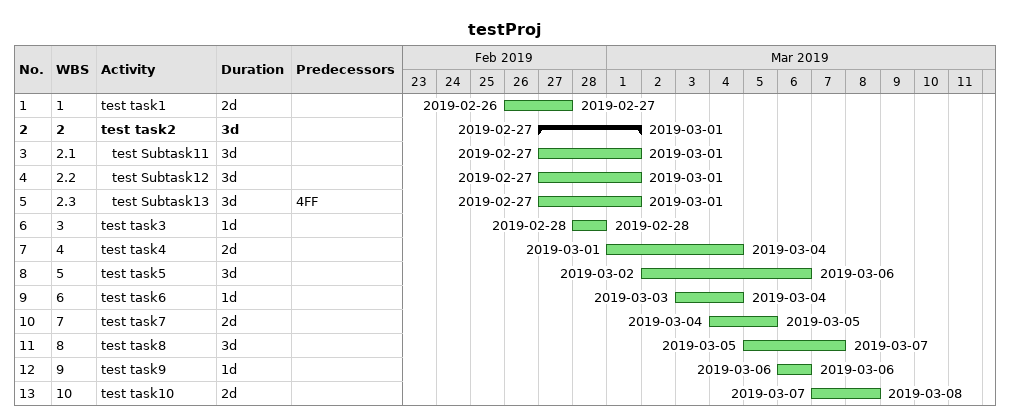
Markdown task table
testProj

| ID | WBS | Task | Duration | Start | Finish | Predecessors |
|---|---|---|---|---|---|---|
| 1 | 1 | test task1 | 2d | 2019-02-26 | 2019-02-27 |  |
| 2 | 2 | **test task2** | 3d | 2019-02-27 | 2019-03-01 |  |
| 3 | 2.1 | test Subtask11 | 3d | 2019-02-27 | 2019-03-01 |  |
| 4 | 2.2 | test Subtask12 | 3d | 2019-02-27 | 2019-03-01 |  |
| 5 | 2.3 | test Subtask13 | 3d | 2019-02-27 | 2019-03-01 | 4FF |
| 6 | 3 | test task3 | 1d | 2019-02-28 | 2019-02-28 |  |
| 7 | 4 | test task4 | 2d | 2019-03-01 | 2019-03-04 |  |
| 8 | 5 | test task5 | 3d | 2019-03-02 | 2019-03-06 |  |
| 9 | 6 | test task6 | 1d | 2019-03-03 | 2019-03-04 |  |
| 10 | 7 | test task7 | 2d | 2019-03-04 | 2019-03-05 |  |
| 11 | 8 | test task8 | 3d | 2019-03-05 | 2019-03-07 |  |
| 12 | 9 | test task9 | 1d | 2019-03-06 | 2019-03-06 |  |
| 13 | 10 | test task10 | 2d | 2019-03-07 | 2019-03-08 |  |
